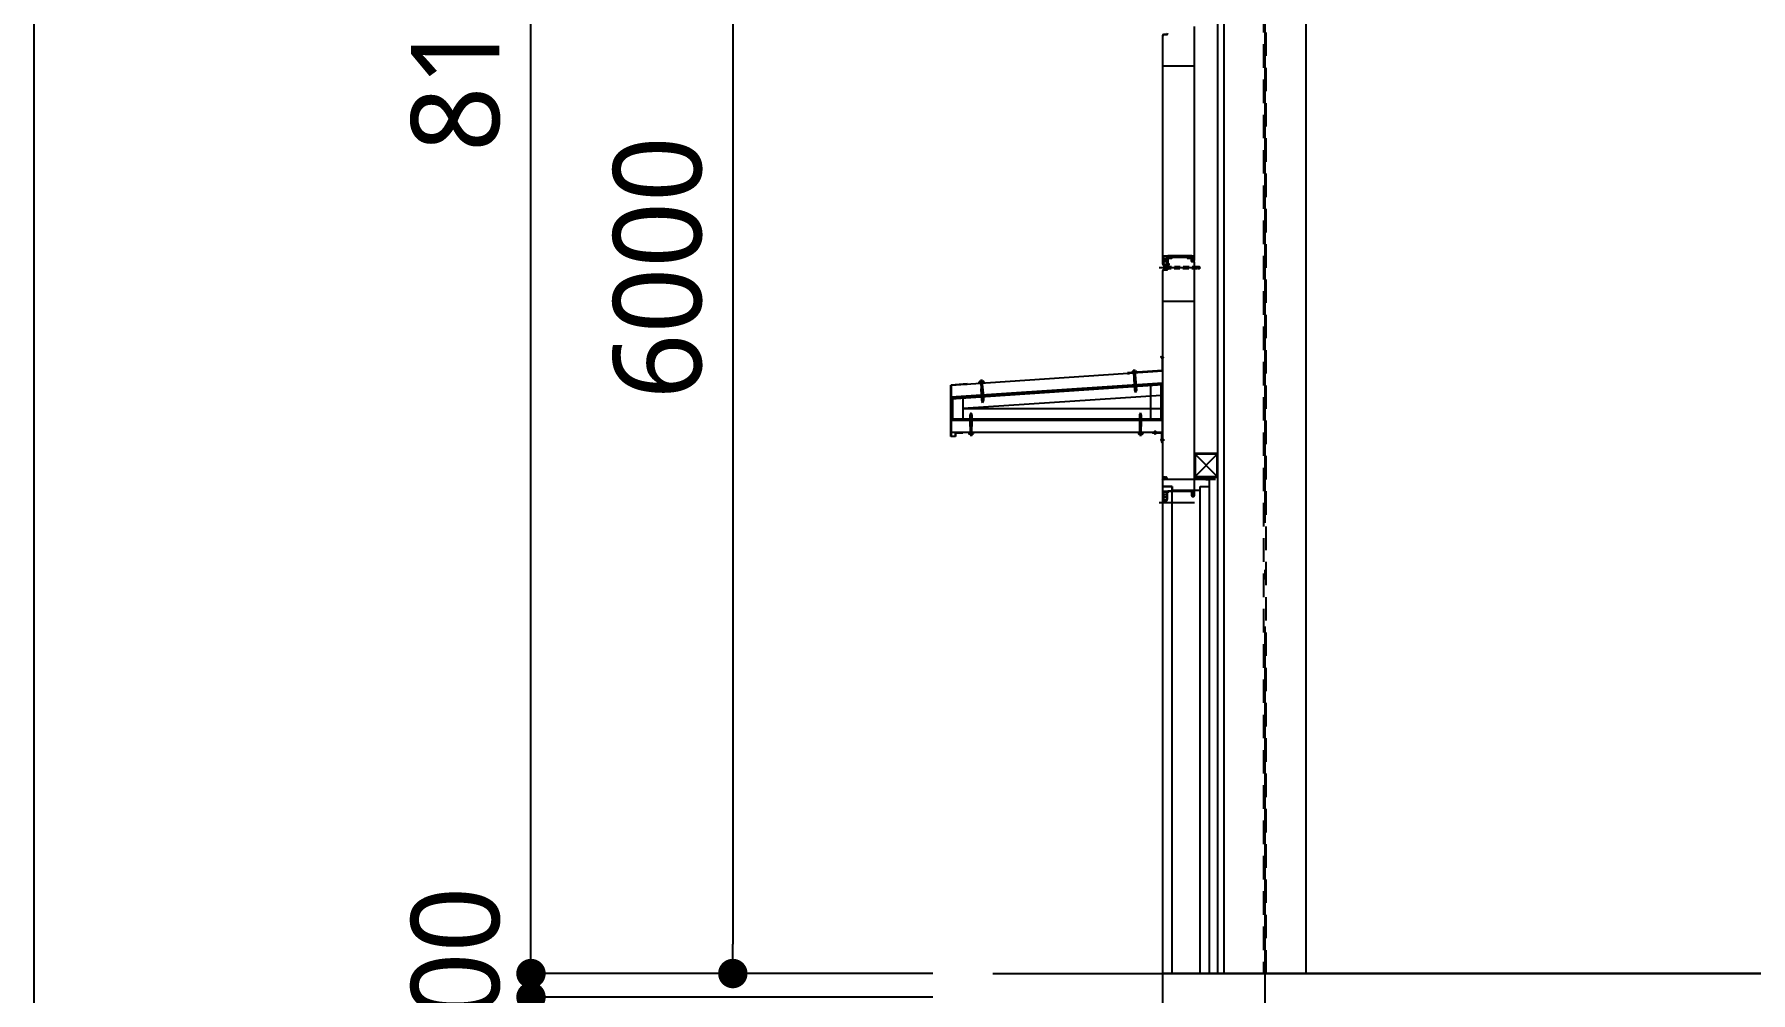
# Model space of a CAD drawing. Header units: millimetres. Extents: x 0 to 268175, y 0 to 74250.
# Drawn here: x 39452 to 46751, y 46867 to 50940 of the extents above; entities that cross this region are included whole.
import ezdxf

# ---------------------------------------------------------------- set-up
doc = ezdxf.new("R2010")
doc.units = ezdxf.units.MM
doc.header["$LTSCALE"] = 200
for name, pattern in [('CEN-GAUN', [32.2, 30, -1, 0.2, -1]), ('HIDDEN', [0.375, 0.25, -0.125]), ('XR-sec$0$DASHED', [0.75, 0.5, -0.25])]:
    doc.linetypes.add(name, pattern=pattern)
doc.layers.get('DEFPOINTS').update_dxf_attribs({"color": 137})
doc.layers.add('1 CEN', color=15, linetype='CEN-GAUN')
doc.layers.add('BA', color=9, linetype='Continuous')
doc.styles.get("Standard").update_dxf_attribs({"font": 'malgun.ttf'})
doc.styles.add('맑은고딕', font='malgun.ttf')
doc.dimstyles.new('DIM30', dxfattribs={"dimscale": 30, "dimtxt": 3, "dimasz": 1, "dimexe": 0, "dimexo": 0, "dimgap": 1, "dimtad": 1, "dimdec": 0, "dimzin": 0, "dimdsep": 46, "dimtxsty": 'Standard', "dimblk1": 'DOT', "dimblk2": 'DOT', "dimsah": 1, "dimcen": 0, "dimdle": 2, "dimclrd": 1, "dimclre": 1, "dimclrt": 2, "dimadec": 0, "dimazin": 0, "dimtfac": 1, "dimtdec": 0, "dimtix": 1, "dimtmove": 2, "dimatfit": 3, "dimldrblk": 'DOT', "dimfxl": 1, "dimtolj": 1, "dimtzin": 0, "dimarcsym": 0})

# ---------------------------------------------------------------- blocks, each defined once
blk = doc.blocks.new('_DOT')
at = {"color": 0, "linetype": 'ByBlock'}
blk.add_line((-0.5, 0), (-1, 0), dxfattribs=at)
at = {"color": 0, "linetype": 'ByBlock', "const_width": 0.5}
blk.add_lwpolyline([(-0.25, 0, 1), (0.25, 0, 1)], format="xyb", close=True, dxfattribs=at)
blk = doc.blocks.new('*D3567')
at = {"layer": 'BA', "lineweight": -2}
for p, q in [((43273, 55048.2), (41564.4, 55048.2)), ((41564.4, 47073.2), (41564.4, 54923.2)), ((43273, 46948.2), (41564.4, 46948.2))]:
    blk.add_line(p, q, dxfattribs=at)
at = {"layer": 'DEFPOINTS', "color": 0}
for p in [(41564.4, 55048.2), (43273, 55048.2), (43273, 46948.2)]:
    blk.add_point(p, dxfattribs=at)
at = {"layer": 'BA', "linetype": 'ByBlock', "lineweight": -2, "xscale": 125, "yscale": 125, "zscale": 125}
for p, rotation in [((41564.4, 55048.2), 90), ((41564.4, 46948.2), 270)]:
    blk.add_blockref('_DOT', p, dxfattribs=dict(at, rotation=rotation))
at = {"layer": 'BA', "insert": (41244.6, 50998.2), "char_height": 375, "attachment_point": 5, "rotation": 90, "style": '맑은고딕'}
blk.add_mtext('\\A1;8100', dxfattribs=at)
blk = doc.blocks.new('*D3568')
at = {"layer": 'BA', "lineweight": -2}
for p, q in [((43273, 52948.2), (42422.7, 52948.2)), ((42422.7, 52823.2), (42422.7, 47073.2)), ((43273, 46948.2), (42422.7, 46948.2))]:
    blk.add_line(p, q, dxfattribs=at)
at = {"layer": 'DEFPOINTS', "color": 0}
for p in [(43273, 52948.2), (42422.7, 46948.2), (43273, 46948.2)]:
    blk.add_point(p, dxfattribs=at)
at = {"layer": 'BA', "linetype": 'ByBlock', "lineweight": -2, "xscale": 125, "yscale": 125, "zscale": 125}
for p, rotation in [((42422.7, 52948.2), 90), ((42422.7, 46948.2), 270)]:
    blk.add_blockref('_DOT', p, dxfattribs=dict(at, rotation=rotation))
at = {"layer": 'BA', "insert": (42103.9, 49948.2), "char_height": 375, "attachment_point": 5, "rotation": 90, "style": '맑은고딕'}
blk.add_mtext('\\A1;6000', dxfattribs=at)
blk = doc.blocks.new('*D3571')
at = {"layer": 'BA', "lineweight": -2}
for p, q in [((41564.4, 47073.2), (41564.4, 47198.2)), ((43273, 46948.2), (41564.4, 46948.2)), ((41564.4, 46948.2), (41564.4, 46848.2)), ((43273, 46848.2), (41564.4, 46848.2)), ((41564.4, 46723.2), (41564.4, 46598.2))]:
    blk.add_line(p, q, dxfattribs=at)
at = {"layer": 'DEFPOINTS', "color": 0}
for p in [(43273, 46948.2), (41564.4, 46848.2), (43273, 46848.2)]:
    blk.add_point(p, dxfattribs=at)
at = {"layer": 'BA', "linetype": 'ByBlock', "lineweight": -2, "xscale": 125, "yscale": 125, "zscale": 125}
for p, rotation in [((41564.4, 46948.2), 270), ((41564.4, 46848.2), 90)]:
    blk.add_blockref('_DOT', p, dxfattribs=dict(at, rotation=rotation))
at = {"layer": 'BA', "insert": (41244.6, 46898.2), "char_height": 375, "attachment_point": 5, "rotation": 90, "style": '맑은고딕'}
blk.add_mtext('\\A1;100', dxfattribs=at)

msp = doc.modelspace()

# ---------------------------------------------------------------- linework, layer by layer
at = {"layer": '1 CEN'}
for p, q in [((44685.2, 61303.5), (44685.2, 44634.9)), ((43528.6, 46948.2), (120280.2, 46948.2))]:
    msp.add_line(p, q, dxfattribs=at)
at = {"layer": 'BA'}
for p, q in [((44485.2, 46948.2), (44485.2, 54948.2)), ((44510.2, 52948.2), (44510.2, 46948.2)), ((44860.2, 46948.2), (44860.2, 52948.2)), ((44251.9, 49965.2), (44251.9, 49998.5)), ((44251.9, 49998.5), (44272.2, 49998.5)), ((44251.9, 49965.2), (44251.9, 49998.5)), ((44251.9, 49998.5), (44272.2, 49998.5)), ((44253.5, 49984.7), (44253.5, 49995.7)), ((44253.5, 49995.7), (44267.5, 49995.7)), ((44267.5, 49995.7), (44267.5, 49984.7)), ((44269.3, 49994.5), (44269.3, 49965.2)), ((44269.3, 49994.5), (44269.3, 49965.2)), ((44274.2, 49995.5), (44270.3, 49995.5)), ((44274.2, 49995.5), (44270.3, 49995.5)), ((44272.2, 49998.5), (44272.2, 49999.5)), ((44272.2, 49999.5), (44374.2, 49999.5)), ((44272.2, 49998.5), (44272.2, 49999.5)), ((44272.2, 49999.5), (44374.2, 49999.5)), ((44372.2, 49996.5), (44274.2, 49996.5)), ((44274.2, 49996.5), (44274.2, 49995.5)), ((44372.2, 49996.5), (44274.2, 49996.5)), ((44274.2, 49996.5), (44274.2, 49995.5)), ((44317.5, 49994.7), (44275.9, 49994.7)), ((44317.5, 49994.7), (44275.9, 49994.7)), ((44369.1, 49994.7), (44317.5, 49994.7)), ((44369.1, 49994.7), (44317.5, 49994.7)), ((44372.2, 49995.5), (44372.2, 49996.5)), ((44372.2, 49995.5), (44372.2, 49996.5)), ((44374.6, 49995.5), (44372.2, 49995.5)), ((44374.6, 49995.5), (44372.2, 49995.5)), ((44374.2, 49999.5), (44374.2, 49998.5)), ((44374.2, 49999.5), (44374.2, 49998.5)), ((44374.2, 49998.5), (44383.9, 49998.5)), ((44374.2, 49998.5), (44383.9, 49998.5)), ((44375.6, 49979.3), (44375.6, 49994.5)), ((44375.6, 49979.3), (44375.6, 49994.5)), ((44377.2, 49996.8), (44382.2, 49996.8)), ((44377.2, 49979.3), (44377.2, 49996.8)), ((44382.2, 49996.8), (44382.2, 49979.3)), ((44383.9, 49998.5), (44383.9, 49979.3)), ((44383.9, 49998.5), (44383.9, 49979.3)), ((44385.2, 49948.2), (44235.2, 49948.2)), ((44385.2, 49948.2), (44235.2, 49948.2)), ((44267.5, 49984.7), (44253.5, 49984.7)), ((44253.5, 49983.7), (44253.5, 49974.5)), ((44267.5, 49983.7), (44253.5, 49983.7)), ((44267.5, 49974.5), (44253.5, 49974.5)), ((44253.5, 49973.5), (44253.5, 49965.2)), ((44267.5, 49973.5), (44253.5, 49973.5)), ((44264.2, 49961.9), (44256.9, 49961.9)), ((44264.3, 49960.2), (44256.9, 49960.2)), ((44264.3, 49960.2), (44256.9, 49960.2)), ((44267.5, 49983.7), (44267.5, 49974.5)), ((44267.5, 49973.5), (44267.5, 49965.2)), ((44273, 49989.6), (44274.1, 49989.7)), ((44273.4, 49987.3), (44273, 49987.3)), ((44273.4, 49987.7), (44273.4, 49987.2)), ((44273.4, 49987.7), (44273.4, 49987.2)), ((44273.4, 49987.2), (44273.4, 49987)), ((44273.4, 49987.2), (44273.4, 49987)), ((44273.7, 49986.7), (44274.6, 49986.7)), ((44273.7, 49986.7), (44274.6, 49986.7)), ((44273.9, 49992.7), (44273.9, 49992.6)), ((44273.9, 49992.7), (44273.9, 49992.6)), ((44274.2, 49992.3), (44275.9, 49992.7)), ((44274.2, 49992.3), (44275.9, 49992.7)), ((44274.9, 49987), (44274.9, 49987.2)), ((44274.9, 49987), (44274.9, 49987.2)), ((44275.9, 49992.7), (44288.9, 49992.7)), ((44275.9, 49992.7), (44288.9, 49992.7)), ((44281.4, 49991.4), (44276.4, 49990.7)), ((44281.4, 49991.4), (44276.4, 49990.7)), ((44276.4, 49988.7), (44281.4, 49989.4)), ((44276.4, 49988.7), (44281.4, 49989.4)), ((44279.2, 49991.5), (44279.2, 49991.5)), ((44288.9, 49991.4), (44281.4, 49991.4)), ((44288.9, 49991.4), (44281.4, 49991.4)), ((44281.4, 49989.4), (44289.9, 49989.4)), ((44281.4, 49989.4), (44289.9, 49989.4)), ((44289.4, 49992.2), (44289.4, 49991.9)), ((44289.4, 49992.2), (44289.4, 49991.9)), ((44291.4, 49991.4), (44305.3, 49992.7)), ((44291.4, 49990.9), (44291.4, 49992.2)), ((44291.4, 49990.9), (44291.4, 49992.2)), ((44291.9, 49992.7), (44317.5, 49992.7)), ((44291.9, 49992.7), (44317.5, 49992.7)), ((44317.5, 49992.7), (44353.1, 49992.7)), ((44317.5, 49992.7), (44353.1, 49992.7)), ((44353.6, 49992.2), (44353.6, 49990.9)), ((44353.6, 49992.2), (44353.6, 49990.9)), ((44355.1, 49989.4), (44363.6, 49989.4)), ((44355.1, 49989.4), (44363.6, 49989.4)), ((44355.6, 49991.9), (44355.6, 49992.2)), ((44355.6, 49991.9), (44355.6, 49992.2)), ((44356.1, 49992.7), (44369.1, 49992.7)), ((44356.1, 49992.7), (44369.1, 49992.7)), ((44363.6, 49991.4), (44356.1, 49991.4)), ((44363.6, 49991.4), (44356.1, 49991.4)), ((44368.6, 49990.7), (44363.6, 49991.4)), ((44368.6, 49990.7), (44363.6, 49991.4)), ((44363.6, 49989.4), (44368.6, 49988.7)), ((44363.6, 49989.4), (44368.6, 49988.7)), ((44369.1, 49992.7), (44370.7, 49992.3)), ((44369.1, 49992.7), (44370.7, 49992.3)), ((44370.1, 49987.2), (44370.1, 49987)), ((44370.1, 49987.2), (44370.1, 49987)), ((44370.4, 49986.7), (44371.3, 49986.7)), ((44370.4, 49986.7), (44371.3, 49986.7)), ((44371.1, 49992.6), (44371.1, 49992.7)), ((44371.1, 49992.6), (44371.1, 49992.7)), ((44371.6, 49987.2), (44371.6, 49987.7)), ((44371.6, 49987.2), (44371.6, 49987.7)), ((44371.6, 49987), (44371.6, 49987.2)), ((44371.6, 49987), (44371.6, 49987.2)), ((44381.4, 49978.5), (44378.1, 49978.5)), ((44381.4, 49976.8), (44378.1, 49976.8)), ((44381.4, 49976.8), (44378.1, 49976.8)), ((44244.6, 49571.2), (44242.7, 49569.7)), ((44242.7, 49569.7), (44249.7, 49560.7)), ((44243.4, 49569.6), (44244.5, 49570.5)), ((44250.2, 49560.8), (44243.4, 49569.6)), ((44244.5, 49570.5), (44249.2, 49564.6)), ((44249.6, 49564.9), (44244.6, 49571.2)), ((44249.2, 49564.6), (44249.6, 49564.9)), ((44249.7, 49560.7), (44249.8, 49511.1)), ((44250.2, 49510.6), (44250.2, 49560.8)), ((44250.2, 49508.2), (43351.7, 49448.2)), ((44249.8, 49511.1), (44101, 49500.7)), ((44101, 49500.7), (44101, 49498.2)), ((44101, 49498.2), (44109, 49498.8)), ((44101.5, 49500.2), (44250.2, 49510.6)), ((44101.5, 49498.7), (44101.5, 49500.2)), ((44109, 49499.3), (44101.5, 49498.7)), ((44109, 49498.8), (44109, 49499.3)), ((44120, 49503.6), (44119.9, 49504.6)), ((44139.9, 49504.8), (44120, 49503.6)), ((44121, 49503.1), (44138.9, 49504.2)), ((44139, 49503.4), (44121, 49502.3)), ((44121, 49502.3), (44121, 49503.1)), ((44137.7, 49507.6), (44121.8, 49506.7)), ((44122.6, 49500.4), (44122.5, 49502.4)), ((44137.6, 49501.3), (44122.6, 49500.4)), ((44125, 49511.9), (44124, 49506.8)), ((44133.9, 49512.4), (44125, 49511.9)), ((44127.1, 49500.7), (44130.9, 49436.7)), ((44133.1, 49501), (44136.9, 49437.1)), ((44133.9, 49512.4), (44135.5, 49507.5)), ((44137.6, 49501.3), (44137.5, 49503.3)), ((44138.9, 49504.2), (44139, 49503.4)), ((44139.9, 49504.8), (44139.9, 49505.8)), ((44250.2, 49508.2), (44250.2, 49458)), ((43350.2, 49449.5), (43419.4, 49454.8)), ((43350.2, 49231.3), (43350.2, 49449.5)), ((43419.1, 49454.2), (43350.7, 49449.1)), ((43350.7, 49449.1), (43350.7, 49231.8)), ((44250.2, 49458.1), (43351.7, 49398.1)), ((44250.2, 49456.1), (43351.7, 49396.1)), ((44250.2, 49450), (43351.7, 49390.1)), ((43351.7, 49448.2), (43351.7, 49398.1)), ((43412, 49452.7), (43419.3, 49453.5)), ((43412.1, 49452.3), (43412, 49452.7)), ((43419.8, 49453.1), (43412.1, 49452.3)), ((43419.3, 49453.5), (43419.1, 49454.2)), ((43419.4, 49454.8), (43419.8, 49453.1)), ((43490.3, 49461.7), (43470.3, 49460.6)), ((43470.3, 49460.6), (43470.3, 49461.6)), ((43471.4, 49460.2), (43489.3, 49461.2)), ((43489.4, 49460.4), (43471.4, 49459.4)), ((43471.4, 49459.4), (43471.4, 49460.2)), ((43488.1, 49464.6), (43472.2, 49463.7)), ((43473, 49457.5), (43472.9, 49459.5)), ((43488, 49458.3), (43473, 49457.5)), ((43475.4, 49468.9), (43474.4, 49463.9)), ((43484.4, 49469.4), (43475.4, 49468.9)), ((43477.4, 49457.7), (43481, 49393.7)), ((43477.8, 49433.3), (43485.8, 49433.8)), ((43477.8, 49433.3), (43480.5, 49383.4)), ((43483.4, 49458), (43487, 49394.1)), ((43484.4, 49469.4), (43485.9, 49464.5)), ((43485.8, 49433.8), (43488.5, 49383.8)), ((43488, 49458.3), (43487.9, 49460.3)), ((43489.3, 49461.2), (43489.4, 49460.4)), ((43490.3, 49461.7), (43490.3, 49462.7)), ((44127.5, 49476.3), (44135.5, 49476.8)), ((44127.5, 49476.3), (44130.6, 49426.4)), ((44130.6, 49426.4), (44131.6, 49426.4)), ((44131, 49435.7), (44131.8, 49422.9)), ((44131.7, 49424.4), (44135.8, 49426.4)), ((44131.8, 49422.9), (44135.1, 49417.7)), ((44135.1, 49417.7), (44137.8, 49423.2)), ((44135.5, 49422.7), (44135.1, 49417.7)), ((44135.5, 49476.8), (44138.5, 49426.8)), ((44137.6, 49425.4), (44135.5, 49422.7)), ((44135.8, 49426.4), (44137.6, 49425.4)), ((44137, 49436.1), (44137.8, 49423.2)), ((44137.5, 49426.8), (44138.5, 49426.8)), ((44244.2, 49306.2), (44244.2, 49455.7)), ((44250.2, 49300.2), (44250.2, 49458.1)), ((43351.7, 49300.2), (43351.7, 49396.1)), ((43357.7, 49306.2), (43357.7, 49390.5)), ((44244.2, 49405.6), (43401.7, 49349.5)), ((43401.7, 49306.2), (43401.7, 49394.2)), ((43401.7, 49350.2), (44244.2, 49350.2)), ((43480.5, 49383.4), (43481.5, 49383.4)), ((43481, 49392.7), (43481.7, 49379.9)), ((43481.7, 49381.4), (43485.8, 49383.4)), ((43481.7, 49379.9), (43485, 49374.7)), ((43485, 49374.7), (43487.7, 49380.2)), ((43485.5, 49379.7), (43485, 49374.7)), ((43487.6, 49382.4), (43485.5, 49379.7)), ((43485.8, 49383.4), (43487.6, 49382.4)), ((43487, 49393.1), (43487.7, 49380.2)), ((43487.5, 49383.8), (43488.5, 49383.8)), ((44200.2, 49350.2), (44200.2, 49383.7)), ((43351.7, 49306.2), (44244.2, 49306.2)), ((43351.7, 49300.2), (44250.2, 49300.2)), ((44250.2, 49298.2), (43351.7, 49298.2)), ((43351.7, 49298.2), (43351.7, 49248.2)), ((43432, 49272.6), (43432, 49322.6)), ((43433, 49322.6), (43432, 49322.6)), ((43440, 49272.6), (43432, 49272.6)), ((43436, 49331.5), (43433, 49326.1)), ((43433, 49324), (43435.2, 49326.5)), ((43433, 49313.3), (43433, 49326.1)), ((43434.7, 49322.8), (43433, 49324)), ((43433, 49248.2), (43433, 49312.3)), ((43438.9, 49324.6), (43434.7, 49322.8)), ((43435.2, 49326.5), (43436, 49331.5)), ((43439, 49326.1), (43436, 49331.5)), ((43439, 49313.3), (43439, 49326.1)), ((43440, 49322.6), (43439, 49322.6)), ((43439, 49248.2), (43439, 49312.3)), ((43440, 49272.6), (43440, 49322.6)), ((44152.7, 49272.6), (44152.7, 49322.6)), ((44153.7, 49322.6), (44152.7, 49322.6)), ((44160.7, 49272.6), (44152.7, 49272.6)), ((44156.7, 49331.5), (44153.7, 49326.2)), ((44153.7, 49324), (44156, 49326.5)), ((44153.7, 49313.3), (44153.7, 49326.2)), ((44155.5, 49322.9), (44153.7, 49324)), ((44153.7, 49248.2), (44153.7, 49312.3)), ((44159.7, 49324.7), (44155.5, 49322.9)), ((44156, 49326.5), (44156.7, 49331.5)), ((44159.7, 49326.2), (44156.7, 49331.5)), ((44159.7, 49313.3), (44159.7, 49326.2)), ((44160.7, 49322.6), (44159.7, 49322.6)), ((44159.7, 49248.2), (44159.7, 49312.3)), ((44160.7, 49272.6), (44160.7, 49322.6)), ((44250.2, 49248.2), (44250.2, 49298.2)), ((43370.2, 49231.3), (43350.2, 49231.3)), ((43350.7, 49231.8), (43369.7, 49231.8)), ((44250.2, 49248.2), (43351.7, 49248.2)), ((43369.7, 49231.8), (43369.7, 49245.9)), ((43369.7, 49245.9), (43399.7, 49245.9)), ((43400.2, 49245.4), (43370.2, 49245.4)), ((43370.2, 49245.4), (43370.2, 49231.3)), ((43392.2, 49246.7), (43392.2, 49247.2)), ((43392.2, 49247.2), (43400.2, 49247.2)), ((43399.7, 49246.7), (43392.2, 49246.7)), ((43399.7, 49245.9), (43399.7, 49246.7)), ((43400.2, 49247.2), (43400.2, 49245.4)), ((43425.9, 49244.9), (43445.9, 49244.9)), ((43425.9, 49244.9), (43425.9, 49243.9)), ((43426.9, 49246.2), (43444.9, 49246.2)), ((43426.9, 49245.4), (43426.9, 49246.2)), ((43444.9, 49245.4), (43426.9, 49245.4)), ((43427.9, 49241.9), (43443.9, 49241.9)), ((43428.4, 49248.2), (43443.4, 49248.2)), ((43428.4, 49248.2), (43428.4, 49246.2)), ((43431.4, 49236.9), (43430.1, 49241.9)), ((43431.4, 49236.9), (43440.4, 49236.9)), ((43440.4, 49236.9), (43441.6, 49241.9)), ((43443.4, 49248.2), (43443.4, 49246.2)), ((43444.9, 49246.2), (43444.9, 49245.4)), ((43445.9, 49244.9), (43445.9, 49243.9)), ((44146.6, 49244.9), (44166.6, 49244.9)), ((44146.6, 49244.9), (44146.6, 49243.9)), ((44147.6, 49246.2), (44165.6, 49246.2)), ((44147.6, 49245.4), (44147.6, 49246.2)), ((44165.6, 49245.4), (44147.6, 49245.4)), ((44148.6, 49241.9), (44164.6, 49241.9)), ((44149.1, 49248.2), (44164.1, 49248.2)), ((44149.1, 49248.2), (44149.1, 49246.2)), ((44152.1, 49236.9), (44150.9, 49241.9)), ((44152.1, 49236.9), (44161.1, 49236.9)), ((44161.1, 49236.9), (44162.4, 49241.9)), ((44164.1, 49248.2), (44164.1, 49246.2)), ((44165.6, 49246.2), (44165.6, 49245.4)), ((44166.6, 49244.9), (44166.6, 49243.9)), ((44207.2, 49246.6), (44207.2, 49246.7)), ((44207.7, 49246.7), (44207.7, 49246.6)), ((44208.1, 49246.2), (44247.7, 49246.2)), ((44247.2, 49245.7), (44208.1, 49245.7)), ((44208.2, 49247.6), (44215.2, 49246.8)), ((44215.1, 49246.3), (44208.2, 49247.1)), ((44214.5, 49248.7), (44216.5, 49248.7)), ((44216.5, 49245.7), (44214.5, 49245.7)), ((44215.2, 49246.8), (44215.1, 49246.3)), ((44216.5, 49248.7), (44216.5, 49245.7)), ((44218.5, 49239.7), (44218.5, 49254.7)), ((44220.5, 49245.7), (44220.5, 49248.7)), ((44220.5, 49248.7), (44222.5, 49248.7)), ((44222.5, 49245.7), (44220.5, 49245.7)), ((44241.2, 49217), (44258.2, 49217)), ((44247.2, 49206.6), (44247.2, 49245.7)), ((44247.2, 49221), (44247.2, 49219)), ((44247.2, 49219), (44250.2, 49219)), ((44250.2, 49215), (44247.2, 49215)), ((44247.2, 49215), (44247.2, 49213)), ((44247.7, 49246.2), (44247.7, 49206.6)), ((44247.9, 49213.6), (44248.3, 49213.7)), ((44248.6, 49206.7), (44247.9, 49213.6)), ((44248.1, 49206.2), (44248.2, 49206.2)), ((44248.2, 49205.7), (44248.1, 49205.7)), ((44248.3, 49213.7), (44249.1, 49206.7)), ((44250.2, 49219), (44250.2, 49221)), ((44250.2, 49213), (44250.2, 49215)), ((44385.2, 49158.2), (44385.2, 49058.2)), ((44485.2, 49158.2), (44385.2, 49158.2)), ((44482, 49061.4), (44388.4, 49155)), ((44482, 49155), (44388.4, 49061.4)), ((44388.4, 49155), (44388.4, 49061.4)), ((44482, 49155), (44388.4, 49155)), ((44482, 49061.4), (44482, 49155)), ((44485.2, 49058.2), (44485.2, 49158.2)), ((44262.2, 49058.2), (44250.2, 49058.2)), ((44475.4, 49048.2), (44250.2, 49048.2)), ((44450.2, 49048.2), (44250.2, 49048.2)), ((44250.2, 49048.2), (44250.2, 49018.2)), ((44262.2, 49048.2), (44250.2, 49048.2)), ((44256.3, 49051.2), (44256.3, 49055.2)), ((44259.3, 49058.2), (44265.3, 49058.2)), ((44265.3, 49048.2), (44259.3, 49048.2)), ((44268.3, 49055.2), (44268.3, 49051.2)), ((44385.2, 49058.2), (44485.2, 49058.2)), ((44388.4, 49061.4), (44482, 49061.4)), ((44432.4, 49055.2), (44432.4, 49051.2)), ((44441.4, 49058.2), (44435.4, 49058.2)), ((44435.4, 49048.2), (44441.4, 49048.2)), ((44438.5, 49058.2), (44450.5, 49058.2)), ((44438.5, 49048.2), (44450.5, 49048.2)), ((44444.4, 49051.2), (44444.4, 49055.2)), ((44450.2, 49018.2), (44450.2, 49048.2)), ((44290.2, 49018.2), (44250.2, 49018.2)), ((44250.2, 49018.2), (44250.2, 46948.2)), ((44250.2, 49018.2), (44290.2, 49018.2)), ((44251.9, 48965.2), (44251.9, 48998.5)), ((44251.9, 48998.5), (44272.2, 48998.5)), ((44251.9, 48965.2), (44251.9, 48998.5)), ((44251.9, 48998.5), (44272.2, 48998.5)), ((44253.5, 48984.7), (44253.5, 48995.7)), ((44253.5, 48995.7), (44267.5, 48995.7)), ((44267.5, 48984.7), (44253.5, 48984.7)), ((44253.5, 48983.7), (44253.5, 48974.5)), ((44267.5, 48983.7), (44253.5, 48983.7)), ((44267.5, 48974.5), (44253.5, 48974.5)), ((44253.5, 48973.5), (44253.5, 48965.2)), ((44267.5, 48973.5), (44253.5, 48973.5)), ((44267.5, 48995.7), (44267.5, 48984.7)), ((44267.5, 48983.7), (44267.5, 48974.5)), ((44267.5, 48973.5), (44267.5, 48965.2)), ((44269.3, 48994.5), (44269.3, 48965.2)), ((44269.3, 48994.5), (44269.3, 48965.2)), ((44274.2, 48995.5), (44270.3, 48995.5)), ((44274.2, 48995.5), (44270.3, 48995.5)), ((44272.2, 48998.5), (44272.2, 48999.5)), ((44272.2, 48999.5), (44374.2, 48999.5)), ((44272.2, 48998.5), (44272.2, 48999.5)), ((44272.2, 48999.5), (44374.2, 48999.5)), ((44372.2, 48996.5), (44274.2, 48996.5)), ((44274.2, 48996.5), (44274.2, 48995.5)), ((44372.2, 48996.5), (44274.2, 48996.5)), ((44274.2, 48996.5), (44274.2, 48995.5)), ((44290.2, 49003.2), (44290.2, 49018.2)), ((44290.2, 49018.2), (44290.2, 49003.2)), ((44290.2, 46948.2), (44290.2, 49003.2)), ((44290.2, 49003.2), (44410.2, 49003.2)), ((44372.2, 48995.5), (44372.2, 48996.5)), ((44372.2, 48995.5), (44372.2, 48996.5)), ((44374.6, 48995.5), (44372.2, 48995.5)), ((44374.6, 48995.5), (44372.2, 48995.5)), ((44374.2, 48999.5), (44374.2, 48998.5)), ((44374.2, 48999.5), (44374.2, 48998.5)), ((44374.2, 48998.5), (44383.9, 48998.5)), ((44374.2, 48998.5), (44383.9, 48998.5)), ((44375.6, 48979.3), (44375.6, 48994.5)), ((44375.6, 48979.3), (44375.6, 48994.5)), ((44377.2, 48996.8), (44382.2, 48996.8)), ((44377.2, 48979.3), (44377.2, 48996.8)), ((44381.4, 48978.5), (44378.1, 48978.5)), ((44381.4, 48976.8), (44378.1, 48976.8)), ((44381.4, 48976.8), (44378.1, 48976.8)), ((44382.2, 48996.8), (44382.2, 48979.3)), ((44383.9, 48998.5), (44383.9, 48979.3)), ((44383.9, 48998.5), (44383.9, 48979.3)), ((44410.2, 49003.2), (44410.2, 49018.2)), ((44410.2, 49018.2), (44450.2, 49018.2)), ((44410.2, 46948.2), (44410.2, 49003.2)), ((44450.2, 46948.2), (44450.2, 49018.2)), ((44385.2, 48948.2), (44235.2, 48948.2)), ((44264.2, 48961.9), (44256.9, 48961.9)), ((44264.3, 48960.2), (44256.9, 48960.2)), ((44264.3, 48960.2), (44256.9, 48960.2)), ((112885.2, 46948.2), (44250.2, 46948.2)), ((44250.2, 46948.2), (44250.2, 46748.2)), ((44250.2, 46948.2), (44290.2, 46948.2)), ((44510.2, 46948.2), (44860.2, 46948.2))]:
    msp.add_line(p, q, dxfattribs=at)
at = {"layer": 'BA', "linetype": 'HIDDEN', "ltscale": 2}
for p, q in [((44679.2, 53448.2), (44679.2, 46948.2)), ((44691.2, 46948.2), (44691.2, 53448.2)), ((44679.2, 46948.2), (44691.2, 46948.2))]:
    msp.add_line(p, q, dxfattribs=at)
at = {"layer": 'BA', "ltscale": 3}
for p, q in [((44384.7, 50973.1), (44384.7, 50556.3)), ((44385.2, 50556.3), (44385.2, 50973.1)), ((44250.2, 50934.2), (44250.2, 50503.7)), ((44251, 50503.7), (44251, 50934.2)), ((44268, 50940), (44255, 50939.2)), ((44255, 50938.4), (44268.1, 50939.2)), ((44384.7, 50805.2), (44250.2, 50805.2)), ((44384.7, 50556.3), (44384.7, 49978.3)), ((44385.2, 49978.3), (44385.2, 50556.3)), ((44250.2, 50503.7), (44250.2, 49964.4)), ((44251, 49964.4), (44251, 50503.7)), ((44277.2, 49995.7), (44269.4, 49995.7)), ((44269.4, 49995.7), (44269.4, 49962.9)), ((44270.2, 49962.9), (44270.2, 49994.9)), ((44270.2, 49994.9), (44277.2, 49994.9)), ((44277.2, 49994.9), (44277.2, 49995.7)), ((44374.7, 49995.4), (44372.2, 49995.4)), ((44372.2, 49995.4), (44372.2, 49994.9)), ((44372.2, 49994.9), (44374.2, 49994.9)), ((44374.2, 49994.9), (44374.2, 49978.3)), ((44374.7, 49978.3), (44374.7, 49995.4)), ((44250.2, 49934.2), (44250.2, 49503.7)), ((44251, 49503.7), (44251, 49934.2)), ((44268, 49940), (44255, 49939.2)), ((44255, 49938.4), (44268.1, 49939.2)), ((44266.7, 49960.2), (44255.2, 49960.2)), ((44255.2, 49959.4), (44266.7, 49959.4)), ((44272.2, 49990.3), (44272.2, 49944.5)), ((44273, 49944.5), (44273, 49990.3)), ((44279.2, 49992.3), (44274.2, 49992.3)), ((44274.2, 49991.5), (44279.2, 49991.5)), ((44279.2, 49991.5), (44279.2, 49992.3)), ((44365.7, 49992.3), (44365.7, 49992.3)), ((44365.7, 49992.3), (44365.7, 49991.8)), ((44370.7, 49992.3), (44365.7, 49992.3)), ((44365.7, 49991.8), (44370.7, 49991.8)), ((44372.2, 49990.3), (44372.2, 49976.6)), ((44372.7, 49976.6), (44372.7, 49990.3)), ((44383.2, 49975.1), (44374.2, 49975.1)), ((44374.2, 49974.6), (44383.2, 49974.6)), ((44383.2, 49976.8), (44376.2, 49976.8)), ((44376.2, 49976.3), (44383.2, 49976.3)), ((44384.7, 49973.1), (44384.7, 49556.3)), ((44385.2, 49556.3), (44385.2, 49973.1)), ((44384.7, 49805.2), (44250.2, 49805.2)), ((44384.7, 49556.3), (44384.7, 48978.3)), ((44385.2, 48978.3), (44385.2, 49556.3)), ((44250.2, 49503.7), (44250.2, 48964.4)), ((44251, 48964.4), (44251, 49503.7)), ((44277.2, 48995.7), (44269.4, 48995.7)), ((44269.4, 48995.7), (44269.4, 48962.9)), ((44270.2, 48962.9), (44270.2, 48994.9)), ((44270.2, 48994.9), (44277.2, 48994.9)), ((44277.2, 48994.9), (44277.2, 48995.7)), ((44374.7, 48995.4), (44372.2, 48995.4)), ((44372.2, 48995.4), (44372.2, 48994.9)), ((44372.2, 48994.9), (44374.2, 48994.9)), ((44374.2, 48994.9), (44374.2, 48978.3)), ((44374.7, 48978.3), (44374.7, 48995.4)), ((44383.2, 48976.8), (44376.2, 48976.8)), ((44376.2, 48976.3), (44383.2, 48976.3)), ((44266.7, 48960.2), (44255.2, 48960.2)), ((44255.2, 48959.4), (44266.7, 48959.4))]:
    msp.add_line(p, q, dxfattribs=at)
at = {"layer": 'BA', "linetype": 'HIDDEN', "ltscale": 0.5}
for p, q in [((44256.9, 49954.2), (44257.3, 49954.2)), ((44256.9, 49948.8), (44256.9, 49954.2)), ((44258.3, 49948.8), (44256.9, 49948.8)), ((44256.9, 49947.6), (44258.3, 49947.6)), ((44256.9, 49942.2), (44256.9, 49947.6)), ((44257.3, 49942.2), (44256.9, 49942.2)), ((44257.3, 49954.2), (44260.3, 49951.2)), ((44260.3, 49945.2), (44257.3, 49942.2)), ((44258.3, 49947.6), (44258.3, 49948.8)), ((44260.3, 49951.2), (44260.3, 49945.2)), ((44261.4, 49945.2), (44261.4, 49951.2)), ((44400.4, 49951.2), (44261.4, 49951.2)), ((44261.4, 49945.2), (44401.4, 49945.2)), ((44273, 49968.6), (44276.4, 49965.2)), ((44273, 49967.5), (44276, 49964.5)), ((44273, 49957), (44276, 49960)), ((44273, 49955.8), (44276.4, 49959.2)), ((44273, 49954.6), (44276.4, 49951.2)), ((44273, 49953.5), (44276, 49950.5)), ((44273, 49943), (44276, 49946)), ((44273.8, 49942.6), (44276.4, 49945.2)), ((44276.4, 49965.2), (44276.4, 49959.2)), ((44276.4, 49951.2), (44276.4, 49945.2)), ((44400.4, 49951.2), (44399.4, 49949.2)), ((44399.4, 49949.2), (44401.4, 49945.2)), ((44406.4, 49951.2), (44400.4, 49951.2)), ((44402.4, 49949.2), (44400.4, 49951.2)), ((44401.4, 49945.2), (44406.4, 49945.2)), ((44411.4, 49948.2), (44402.4, 49949.2)), ((44411.4, 49948.2), (44406.4, 49951.2)), ((44406.4, 49945.2), (44411.4, 49948.2))]:
    msp.add_line(p, q, dxfattribs=at)
at = {"layer": 'BA', "linetype": 'XR-sec$0$DASHED'}
for p, q in [((44200.2, 49383.7), (44200.2, 49452.7)), ((44200.2, 49305.9), (44200.2, 49349.9))]:
    msp.add_line(p, q, dxfattribs=at)
at = {"layer": 'BA'}
msp.add_circle((44251.2, 49566.3), 2.01, dxfattribs=at)
at = {"layer": 'BA', "ltscale": 3}
for centre, radius, start, end in [((44267.7, 50944.5), 5.3, 273.6808, 0), ((44255.2, 50934.2), 5, 93, 180), ((44255.2, 50934.2), 4.2, 92.93799, 180), ((44255.2, 49964.4), 5, 180, 270.00556), ((44255.2, 49934.2), 5, 93, 180), ((44255.2, 49964.4), 4.2, 180, 270.00556), ((44255.2, 49934.2), 4.2, 92.93799, 180), ((44266.7, 49962.9), 3.5, 270.00444, 0), ((44266.7, 49962.9), 2.7, 270.00444, 0), ((44267.7, 49944.5), 4.5, 273.6808, 0), ((44267.7, 49944.5), 5.3, 273.6808, 0), ((44274.2, 49990.3), 2, 90, 180), ((44274.2, 49990.3), 1.2, 90, 180), ((44370.7, 49990.3), 2, 0, 90), ((44370.7, 49990.3), 1.5, 0, 90), ((44374.2, 49976.6), 2, 180, 270), ((44374.2, 49976.6), 1.5, 180, 270), ((44376.2, 49978.3), 2, 180, 270), ((44376.2, 49978.3), 1.5, 180, 270), ((44383.2, 49978.3), 1.5, 270, 0), ((44383.2, 49978.3), 2, 270, 0), ((44383.2, 49973.1), 2, 0, 90), ((44383.2, 49973.1), 1.5, 0, 90), ((44376.2, 48978.3), 2, 180, 270), ((44376.2, 48978.3), 1.5, 180, 270), ((44383.2, 48978.3), 1.5, 270, 0), ((44383.2, 48978.3), 2, 270, 0), ((44255.2, 48964.4), 5, 180, 270.00556), ((44255.2, 48964.4), 4.2, 180, 270.00556), ((44266.7, 48962.9), 3.5, 270.00444, 0), ((44266.7, 48962.9), 2.7, 270.00444, 0)]:
    msp.add_arc(centre, radius, start, end, dxfattribs=at)
at = {"layer": 'BA'}
for centre, radius, start, end in [((44270.3, 49994.5), 1, 90, 180), ((44270.3, 49994.5), 1, 90, 180), ((44275.9, 49992.7), 2, 90, 180), ((44275.9, 49992.7), 2, 90, 180), ((44369.1, 49992.7), 2, 0, 90), ((44369.1, 49992.7), 2, 0, 90), ((44374.6, 49994.5), 1, 0, 90), ((44374.6, 49994.5), 1, 0, 90), ((44256.9, 49965.2), 5, 180, 270.00444), ((44256.9, 49965.2), 5, 180, 270.00444), ((44256.9, 49965.2), 3.35, 180, 270.00431), ((44264.2, 49965.2), 3.35, 270.00431, 0), ((44264.3, 49965.2), 5, 270.00444, 0), ((44264.3, 49965.2), 5, 270.00444, 0), ((44276.4, 49987.7), 3, 90, 180), ((44276.4, 49987.7), 3, 90, 180), ((44273.7, 49987), 0.3, 180, 270), ((44273.7, 49987), 0.3, 180, 270), ((44274.2, 49992.6), 0.3, 180, 284.03624), ((44274.2, 49992.6), 0.3, 180, 284.03624), ((44274.6, 49987), 0.3, 270, 0), ((44274.6, 49987), 0.3, 270, 0), ((44276.4, 49987.2), 1.5, 90, 180), ((44276.4, 49987.2), 1.5, 90, 180), ((44288.9, 49992.2), 0.5, 0, 90), ((44288.9, 49992.2), 0.5, 0, 90), ((44288.9, 49991.9), 0.5, 270, 0), ((44288.9, 49991.9), 0.5, 270, 0), ((44289.9, 49990.9), 1.5, 270, 0), ((44289.9, 49990.9), 1.5, 270, 0), ((44291.9, 49992.2), 0.5, 90, 180), ((44291.9, 49992.2), 0.5, 90, 180), ((44353.1, 49992.2), 0.5, 0, 90), ((44353.1, 49992.2), 0.5, 0, 90), ((44355.1, 49990.9), 1.5, 180, 270), ((44355.1, 49990.9), 1.5, 180, 270), ((44356.1, 49992.2), 0.5, 90, 180), ((44356.1, 49992.2), 0.5, 90, 180), ((44356.1, 49991.9), 0.5, 180, 270), ((44356.1, 49991.9), 0.5, 180, 270), ((44368.6, 49987.7), 3, 0, 90), ((44368.6, 49987.7), 3, 0, 90), ((44368.6, 49987.2), 1.5, 0, 90), ((44368.6, 49987.2), 1.5, 0, 90), ((44370.4, 49987), 0.3, 180, 270), ((44370.4, 49987), 0.3, 180, 270), ((44370.8, 49992.6), 0.3, 255.96376, 0), ((44370.8, 49992.6), 0.3, 255.96376, 0), ((44371.3, 49987), 0.3, 270, 0), ((44371.3, 49987), 0.3, 270, 0), ((44378.1, 49979.3), 2.5, 180, 270), ((44378.1, 49979.3), 2.5, 180, 270), ((44378.1, 49979.3), 0.85, 180, 270), ((44381.4, 49979.3), 2.5, 270, 0), ((44381.4, 49979.3), 0.85, 270, 0), ((44381.4, 49979.3), 2.5, 270, 0), ((44248.1, 49576.1), 6.84, 250.03504, 331.54972), ((44121.9, 49504.7), 2, 93.45328, 183.45328), ((44137.9, 49505.6), 2, 3.45328, 93.45328), ((43472.3, 49461.8), 2, 93.16148, 183.16148), ((43488.3, 49462.6), 2, 3.16148, 93.16148), ((43427.9, 49243.9), 2, 180, 270), ((43443.9, 49243.9), 2, 270, 0), ((44148.6, 49243.9), 2, 180, 270), ((44164.6, 49243.9), 2, 270, 0), ((44208.1, 49246.7), 0.9, 83.61486, 180), ((44208.1, 49246.6), 0.9, 180, 270), ((44208.1, 49246.7), 0.4, 83.61486, 180), ((44208.1, 49246.6), 0.4, 180, 270), ((44218.5, 49248.7), 4, 0, 180), ((44218.5, 49245.7), 4, 180, 0), ((44247.2, 49217), 4, 90, 270), ((44248.1, 49206.6), 0.9, 180, 270), ((44248.1, 49206.6), 0.4, 180, 270), ((44248.2, 49206.6), 0.4, 270, 6.38514), ((44248.2, 49206.6), 0.9, 270, 6.38514), ((44250.2, 49217), 4, 270, 90), ((44245.1, 49053.2), 7.25, 316.39718, 43.60282), ((44247.1, 49053.2), 7.25, 316.39718, 43.60282), ((44249.1, 49053.2), 7.25, 316.39718, 43.60282), ((44251.1, 49053.2), 7.25, 33.68372, 43.60282), ((44259.3, 49055.2), 3, 90, 180), ((44259.3, 49051.2), 3, 180, 270), ((44251.1, 49053.2), 7.25, 316.39718, 326.31628), ((44265.3, 49055.2), 3, 0, 90), ((44265.3, 49051.2), 3, 270, 0), ((44435.4, 49055.2), 3, 90, 180), ((44435.4, 49051.2), 3, 180, 270), ((44441.4, 49055.2), 3, 0, 90), ((44441.4, 49051.2), 3, 270, 0), ((44449.7, 49053.2), 7.25, 136.39718, 146.31628), ((44449.7, 49053.2), 7.25, 213.68372, 223.60282), ((44451.7, 49053.2), 7.25, 136.39718, 223.60282), ((44453.7, 49053.2), 7.25, 136.39718, 223.60282), ((44455.7, 49053.2), 7.25, 136.39718, 223.60282), ((44270.3, 48994.5), 1, 90, 180), ((44270.3, 48994.5), 1, 90, 180), ((44374.6, 48994.5), 1, 0, 90), ((44374.6, 48994.5), 1, 0, 90), ((44378.1, 48979.3), 2.5, 180, 270), ((44378.1, 48979.3), 2.5, 180, 270), ((44378.1, 48979.3), 0.85, 180, 270), ((44381.4, 48979.3), 2.5, 270, 0), ((44381.4, 48979.3), 0.85, 270, 0), ((44381.4, 48979.3), 2.5, 270, 0), ((44256.9, 48965.2), 5, 180, 270.00444), ((44256.9, 48965.2), 5, 180, 270.00444), ((44256.9, 48965.2), 3.35, 180, 270.00431), ((44264.2, 48965.2), 3.35, 270.00431, 0), ((44264.3, 48965.2), 5, 270.00444, 0), ((44264.3, 48965.2), 5, 270.00444, 0)]:
    msp.add_arc(centre, radius, start, end, dxfattribs=at)
at = {"layer": 'BA', "linetype": 'HIDDEN', "ltscale": 0.5}
for centre, start, end in [((44260.8, 49951.4), 199.47122, 340.52878), ((44260.8, 49945), 19.47122, 160.52878)]:
    msp.add_arc(centre, 0.6, start, end, dxfattribs=at)
at = {"layer": 'DEFPOINTS'}
msp.add_lwpolyline([(39452.5, 71625), (125327.5, 71625), (125327.5, 2625), (39452.5, 2625)], close=True, dxfattribs=at)
msp.add_lwpolyline([(39452.5, 71625), (125327.5, 71625), (125327.5, 2625), (39452.5, 2625)], close=True, dxfattribs=at)

# ---------------------------------------------------------------- dimensions: what is measured, and where the dimension line sits
at = {"layer": 'BA'}
for base, p1, p2, angle, picture, middle in [((41564.4, 55048.2), (43273, 46948.2), (43273, 55048.2), 270, '*D3567', (41244.6, 50998.2)), ((42422.7, 46948.2), (43273, 52948.2), (43273, 46948.2), 270, '*D3568', (42103.9, 49948.2)), ((41564.4, 46848.2), (43273, 46948.2), (43273, 46848.2), 90, '*D3571', (41244.6, 46898.2))]:
    dim = msp.add_linear_dim(base=base, p1=p1, p2=p2, angle=angle, dimstyle='DIM30', override={"dimscale": 125, "dimtxsty": '맑은고딕', "dimclrd": 256, "dimclre": 256, "dimclrt": 256, "dimldrblk": 'DOT'}, dxfattribs=at)
    dim.commit()
    dim.dimension.update_dxf_attribs({"geometry": picture, "text_midpoint": middle})

doc.saveas('drawing.dxf')
